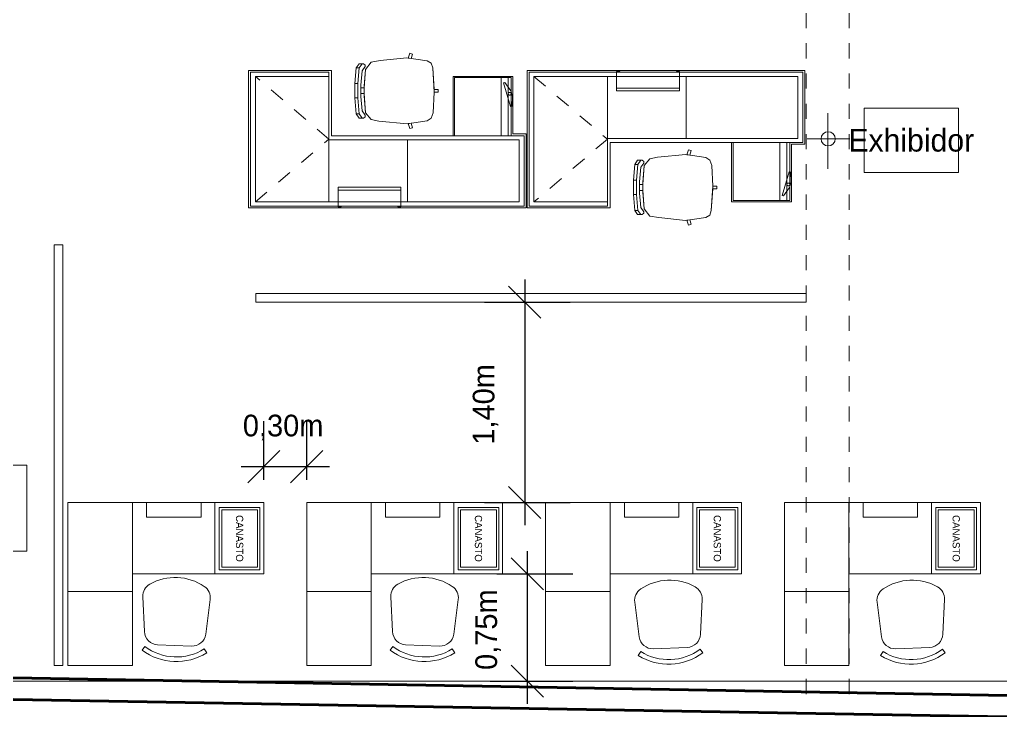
# Model space of a CAD drawing. Header units: metres. Extents: x -5.5 to 74.5, y -93.9 to -36.5.
# Drawn here: x 10.04 to 16.9, y -71.15 to -66.32 of the extents above; entities that cross this region are included whole.
import ezdxf

# ---------------------------------------------------------------- set-up
doc = ezdxf.new("R2010")
doc.units = ezdxf.units.M
doc.header["$LTSCALE"] = 0.508
doc.header["$PDMODE"] = 1
doc.header["$PDSIZE"] = -2
doc.linetypes.add('STYLE_01', pattern=[0.416641, 0.208282, -0.208359])
doc.linetypes.add('STYLE_19', pattern=[0.347214, 0.208359, -0.138855])
for name, color, linetype in [('EQUIP. NUEVO', 7, 'Continuous'), ('EQUIPAMIENTO', 7, 'Continuous'), ('Mover', 30, 'Continuous'), ('MUROS', 7, 'Continuous'), ('Nuevo-1', 160, 'Continuous'), ('VARIOS', 7, 'Continuous')]:
    doc.layers.add(name, color=color, linetype=linetype)
doc.styles.add('Arial', font='ARIAL.TTF')
doc.styles.add('Futura', font='')
doc.styles.add('Geneva', font='')
doc.styles.get('Futura').set_extended_font_data('Futura')
doc.styles.get('Geneva').set_extended_font_data('Geneva')
doc.dimstyles.new('Arch', dxfattribs={"dimtxt": 0.179036, "dimasz": 0.224482, "dimexe": 0.3175, "dimexo": 0.15875, "dimgap": 0.001587, "dimtad": 1, "dimzin": 3, "dimtxsty": 'Geneva', "dimblk": 'VW_SLASH', "dimcen": 0, "dimdle": 0.001587, "dimaunit": 1, "dimadec": 1, "dimazin": 0, "dimtfac": 0.8, "dimtix": 1, "dimtmove": 0, "dimatfit": 0, "dimldrblk": 'VW_FILLEDARROW-1', "dimfxl": 1, "dimfrac": 2, "dimtolj": 1, "dimtzin": 3, "dimarcsym": 0})

# ---------------------------------------------------------------- blocks, each defined once
blk = doc.blocks.new('Group-13')
at = {"color": 0, "linetype": 'Continuous', "lineweight": 5}
for p, q in [((-21.152013, -0.131382), (-21.152013, -0.521382)), ((-21.297013, -0.311382), (-20.997013, -0.311382))]:
    blk.add_line(p, q, dxfattribs=at)
at = {"color": 0, "linetype": 'Continuous', "lineweight": 5, "flags": 128}
blk.add_lwpolyline([(-21.199013, -0.311382, -0.41421356), (-21.149013, -0.261382, -0.41421356), (-21.099013, -0.311382, -0.41421356), (-21.149013, -0.361382, -0.41421356)], format="xyb", close=True, dxfattribs=at)
blk = doc.blocks.new('Group-160')
at = {"color": 0, "linetype": 'Continuous', "lineweight": 9}
blk.add_lwpolyline([(-20.8982, -0.0959), (-20.2382, -0.0959), (-20.2382, -0.5459), (-20.8982, -0.5459)], close=True, dxfattribs=at)
at = {"color": 0, "insert": (-20.5682, -0.2425), "char_height": 0.15775, "attachment_point": 2, "line_spacing_factor": 0.96736, "style": 'Futura'}
blk.add_mtext('Exhibidor', dxfattribs=at)
blk = doc.blocks.new('SILLA-A1')
at = {"color": 0, "linetype": 'Continuous', "lineweight": 20}
for p, q in [((0.194, 0.2356), (0.4374, 0.2144)), ((0.5412, 0.2082), (0.5676, 0.2263)), ((0.5252, 0.1187), (0.5252, -0.1187)), ((0.194, -0.2356), (0.4374, -0.2144)), ((0.5412, -0.2082), (0.5676, -0.2263))]:
    blk.add_line(p, q, dxfattribs=at)
for centre, radius, start, end in [((0.1857, 0.1399), 0.0961, 85.04318, 148.44314), ((0.4291, 0.1187), 0.096, 0, 85.04013), ((0.2369, 0), 0.3687, 325.62033, 34.37967), ((0.2369, 0), 0.4007, 325.61593, 34.38407), ((0.4131, 0), 0.3631, 148.41111, 211.58889), ((0.4291, -0.1187), 0.0961, 274.95682, 0), ((0.1857, -0.1399), 0.0961, 211.55673, 274.95404)]:
    blk.add_arc(centre, radius, start, end, dxfattribs=at)
blk = doc.blocks.new('Group-199')
at = {"color": 0, "xscale": -1, "rotation": 92.35639971857503}
blk.add_blockref('SILLA-A1', (-22.274089, -3.347202), dxfattribs=at)
blk = doc.blocks.new('Group-200')
at = {"color": 0, "rotation": 267.643600281425}
blk.add_blockref('SILLA-A1', (-23.962922, -3.328632), dxfattribs=at)
blk = doc.blocks.new('Group-201')
at = {"color": 0, "linetype": 'Continuous', "lineweight": 9}
for points in [[(0.0353, -0.0263), (0.4703, -0.0263), (0.4703, -0.3113), (0.0353, -0.3113)], [(0.0529, -0.0438), (0.4528, -0.0438), (0.4528, -0.2938), (0.0529, -0.2938)]]:
    blk.add_lwpolyline(points, close=True, dxfattribs=at)
at = {"color": 0, "insert": (0.0885, -0.1436), "char_height": 0.05056, "attachment_point": 1, "line_spacing_factor": 0.96736, "style": 'Futura'}
blk.add_mtext('CANASTO', dxfattribs=at)
blk = doc.blocks.new('Symbol #34')
at = {"color": 0, "linetype": 'Continuous', "lineweight": 9}
for p, q in [((0.5, -0.34126), (0, -0.34126)), ((0.5, -0.91876), (0, -0.91876)), ((0.62285, -0.91876), (0.62285, -1.37))]:
    blk.add_line(p, q, dxfattribs=at)
for points in [[(0.5, 0), (0.5, -0.91876), (1.14, -0.91876), (1.14, -1.37), (0, -1.37), (0, 0)], [(0, -0.43876), (0.10285, -0.43876), (0.10285, -0.81876), (0, -0.81876)]]:
    blk.add_lwpolyline(points, close=True, dxfattribs=at)
at = {"color": 0}
blk.add_blockref('Group-201', (0, 0), dxfattribs=at)
blk = doc.blocks.new('Group-202')
at = {"color": 0, "xscale": -1, "rotation": 92.35639971857503}
blk.add_blockref('SILLA-A1', (-20.579792, -3.347202), dxfattribs=at)
blk = doc.blocks.new('*D375')
at = {"color": 0, "linetype": 'Continuous', "lineweight": -2}
for p, q in [((13.57, -68.1412), (13.57, -68.3)), ((13.2888, -68.3), (13.8875, -68.3)), ((13.57, -68.3), (13.57, -69.7)), ((13.2888, -69.7), (13.8875, -69.7)), ((13.57, -69.7), (13.57, -69.8587))]:
    blk.add_line(p, q, dxfattribs=at)
at = {"color": 0, "linetype": 'Continuous', "lineweight": 20}
for p, q in [((13.6823, -68.4123), (13.4577, -68.1877)), ((13.4577, -69.5877), (13.6823, -69.8123))]:
    blk.add_line(p, q, dxfattribs=at)
at = {"layer": 'Defpoints', "color": 0, "lineweight": 0}
for p in [(13.13, -68.3), (13.57, -68.3), (13.13, -69.7)]:
    blk.add_point(p, dxfattribs=at)
at = {"color": 0, "insert": (13.2067, -69.2963), "char_height": 0.15159, "attachment_point": 1, "rotation": 90, "line_spacing_factor": 0.96736, "style": 'Geneva'}
blk.add_mtext('1,40m', dxfattribs=at)
blk = doc.blocks.new('VW_FILLEDARROW-1')
at = {"color": 0, "lineweight": -2}
blk.add_solid([(0, 0), (-0.9, -0.241), (-0.9, 0.241)], dxfattribs=at)
blk = doc.blocks.new('VW_SLASH')
at = {"color": 0, "linetype": 'ByBlock', "lineweight": 20}
blk.add_line((-0.5, -0.5), (0.5, 0.5), dxfattribs=at)
at = {"color": 0, "linetype": 'ByBlock', "lineweight": -2}
blk.add_line((0, 0), (-1, 0), dxfattribs=at)
blk = doc.blocks.new('*D376')
at = {"color": 0, "linetype": 'Continuous', "lineweight": -2}
for p, q in [((13.5881, -70.0412), (13.5881, -70.2)), ((13.3743, -70.2), (13.9056, -70.2)), ((13.5881, -70.2), (13.5881, -70.95)), ((13.3288, -70.95), (13.9056, -70.95)), ((13.5881, -70.95), (13.5881, -71.1087))]:
    blk.add_line(p, q, dxfattribs=at)
at = {"color": 0, "linetype": 'Continuous', "lineweight": 20}
for p, q in [((13.7004, -70.3123), (13.4759, -70.0877)), ((13.4759, -70.8377), (13.7004, -71.0623))]:
    blk.add_line(p, q, dxfattribs=at)
at = {"layer": 'Defpoints', "color": 0, "lineweight": 0}
for p in [(13.2156, -70.2), (13.5881, -70.2), (13.17, -70.95)]:
    blk.add_point(p, dxfattribs=at)
at = {"color": 0, "insert": (13.2249, -70.8713), "char_height": 0.15159, "attachment_point": 1, "rotation": 90, "line_spacing_factor": 0.96736, "style": 'Geneva'}
blk.add_mtext('0,75m', dxfattribs=at)
blk = doc.blocks.new('Group-211')
at = {"color": 0, "rotation": 267.643600281425}
blk.add_blockref('SILLA-A1', (-25.696888, -3.328632), dxfattribs=at)
blk = doc.blocks.new('*D400')
at = {"color": 0, "linetype": 'Continuous', "lineweight": -2}
for p, q in [((11.7456, -69.5412), (11.7456, -69.1325)), ((12.0456, -69.5412), (12.0456, -69.1325)), ((11.5868, -69.45), (11.7456, -69.45)), ((11.7456, -69.45), (12.0456, -69.45)), ((12.0456, -69.45), (12.2043, -69.45))]:
    blk.add_line(p, q, dxfattribs=at)
at = {"color": 0, "linetype": 'Continuous', "lineweight": 20}
for p, q in [((11.8578, -69.3377), (11.6333, -69.5623)), ((11.9333, -69.5623), (12.1578, -69.3377))]:
    blk.add_line(p, q, dxfattribs=at)
at = {"layer": 'Defpoints', "color": 0, "lineweight": 0}
for p in [(11.7456, -69.45), (11.7456, -69.7), (12.0456, -69.7)]:
    blk.add_point(p, dxfattribs=at)
at = {"color": 0, "insert": (11.5993, -69.0867), "char_height": 0.15159, "attachment_point": 1, "line_spacing_factor": 0.96736, "style": 'Geneva'}
blk.add_mtext('0,30m', dxfattribs=at)
blk = doc.blocks.new('Group-235')
at = {"color": 0, "linetype": 'Continuous', "lineweight": 9}
blk.add_lwpolyline([(0, 0), (1.2, 0), (1.2, -0.6), (0, -0.6)], close=True, dxfattribs=at)
at = {"color": 0, "linetype": 'STYLE_19', "lineweight": 5}
blk.add_lwpolyline([(0.2, -0.1), (1, -0.1), (1, -0.5), (0.2, -0.5)], close=True, dxfattribs=at)
at = {"color": 0, "insert": (0.0714, -0.4175), "char_height": 0.09962, "attachment_point": 1, "line_spacing_factor": 0.96736, "style": 'Geneva'}
blk.add_mtext('MF1', dxfattribs=at)
blk = doc.blocks.new('Group-236')
at = {"color": 0}
blk.add_blockref('Group-235', (0, 0), dxfattribs=at)
blk = doc.blocks.new('MF1')
at = {"color": 0}
blk.add_blockref('Group-236', (0, 0), dxfattribs=at)
blk = doc.blocks.new('Group-253')
at = {"color": 0, "linetype": 'Continuous', "lineweight": 5}
for p, q in [((-24.074013, 0.288618), (-24.085013, 0.253618)), ((-24.055013, 0.281618), (-24.074013, 0.288618)), ((-24.055013, 0.281618), (-24.065013, 0.250618)), ((-24.449013, 0.184618), (-24.429013, 0.213618)), ((-24.429013, 0.213618), (-24.407013, 0.213618)), ((-24.407013, 0.213618), (-24.427013, 0.184618)), ((-24.397013, 0.213618), (-24.407013, 0.213618)), ((-24.387013, 0.203618), (-24.397013, 0.213618)), ((-24.459013, 0.074618), (-24.449013, 0.184618)), ((-24.427013, 0.184618), (-24.449013, 0.184618)), ((-24.427013, 0.184618), (-24.437013, 0.074618)), ((-24.417013, 0.063618), (-24.407013, 0.163618)), ((-24.407013, 0.163618), (-24.387013, 0.194618)), ((-24.387013, 0.194618), (-24.387013, 0.203618)), ((-24.459013, -0.025382), (-24.459013, 0.074618)), ((-24.437013, 0.074618), (-24.459013, 0.074618)), ((-24.437013, 0.074618), (-24.437013, -0.025382)), ((-24.417013, -0.015382), (-24.417013, 0.063618)), ((-24.417013, 0.044618), (-24.393013, 0.044618)), ((-24.417013, 0.004618), (-24.393013, 0.004618)), ((-23.875013, 0.034618), (-23.904013, 0.034618)), ((-23.875013, 0.014618), (-23.903013, 0.014618)), ((-23.875013, 0.014618), (-23.875013, 0.034618)), ((-24.449013, -0.136382), (-24.459013, -0.025382)), ((-24.437013, -0.025382), (-24.459013, -0.025382)), ((-24.437013, -0.025382), (-24.427013, -0.135382)), ((-24.407013, -0.116382), (-24.417013, -0.015382)), ((-24.427013, -0.135382), (-24.449013, -0.136382)), ((-24.429013, -0.166382), (-24.449013, -0.136382)), ((-24.427013, -0.135382), (-24.407013, -0.166382)), ((-24.387013, -0.146382), (-24.407013, -0.116382)), ((-24.407013, -0.166382), (-24.429013, -0.166382)), ((-24.407013, -0.166382), (-24.397013, -0.166382)), ((-24.397013, -0.166382), (-24.387013, -0.156382)), ((-24.387013, -0.156382), (-24.387013, -0.146382)), ((-24.074013, -0.239382), (-24.085013, -0.204382)), ((-24.055013, -0.233382), (-24.065013, -0.201382)), ((-24.055013, -0.233382), (-24.074013, -0.239382))]:
    blk.add_line(p, q, dxfattribs=at)
blk.add_lwpolyline([(-24.384013, -0.129382), (-24.344013, -0.175382), (-24.290013, -0.187382), (-24.093013, -0.205382), (-23.952013, -0.185382), (-23.924013, -0.166382), (-23.910013, -0.129382), (-23.903013, 0.014618), (-23.904013, 0.034618), (-23.914013, 0.184618), (-23.924013, 0.217618), (-23.953013, 0.234618), (-24.094013, 0.254618), (-24.281013, 0.235618), (-24.345013, 0.224618), (-24.384013, 0.173618), (-24.393013, 0.057618), (-24.393013, -0.010382)], close=True, dxfattribs=at)
blk = doc.blocks.new('Group-254')
at = {"color": 0, "linetype": 'Continuous', "lineweight": 5}
for p, q in [((-24.576013, -0.786382), (-24.576013, -0.650382)), ((-24.576013, -0.650382), (-24.136013, -0.650382)), ((-24.136013, -0.670382), (-24.576013, -0.670382)), ((-24.136013, -0.650382), (-24.136013, -0.786382)), ((-24.576013, -0.786382), (-24.554013, -0.786382)), ((-24.554013, -0.786382), (-24.554013, -0.783382)), ((-24.158013, -0.786382), (-24.158013, -0.782382)), ((-24.136013, -0.786382), (-24.158013, -0.786382))]:
    blk.add_line(p, q, dxfattribs=at)
blk = doc.blocks.new('Group-255')
at = {"color": 0, "linetype": 'Continuous', "lineweight": 5}
for p, q in [((-25.201, 0.1666), (-24.622, 0.1666)), ((-25.201, -0.7934), (-25.201, 0.1666)), ((-25.201, -0.7934), (-25.201, 0.1666)), ((-25.201, 0.1666), (-24.622, 0.1666)), ((-24.641, 0.1546), (-25.187, 0.1546)), ((-25.187, -0.7814), (-25.187, 0.1546)), ((-24.641, 0.1256), (-24.641, 0.1546)), ((-24.622, 0.1666), (-24.622, -0.2424)), ((-24.622, 0.1666), (-24.622, -0.2904)), ((-24.641, 0.1256), (-25.154, 0.1256)), ((-25.154, -0.7524), (-25.154, 0.1256)), ((-24.641, 0.1256), (-24.641, -0.7524)), ((-23.772, -0.2894), (-23.772, 0.1256)), ((-23.772, 0.1256), (-23.354, 0.1256)), ((-23.354, 0.1256), (-23.772, 0.1256)), ((-23.772, 0.1256), (-23.772, -0.2894)), ((-23.761, 0.1166), (-23.761, -0.2894)), ((-23.761, 0.1166), (-23.365, 0.1166)), ((-23.435, 0.1166), (-23.435, -0.2894)), ((-23.409, 0.0826), (-23.419, 0.0806)), ((-23.419, 0.0806), (-23.369, -0.0844)), ((-23.409, 0.0826), (-23.368, 0.0236)), ((-23.387, -0.2894), (-23.387, 0.1166)), ((-23.365, 0.1166), (-23.365, -0.2894)), ((-23.354, 0.1256), (-23.354, -0.2774)), ((-23.354, -0.2774), (-23.354, 0.1256)), ((-23.356, -0.0134), (-23.368, 0.0236)), ((-23.358, -0.0824), (-23.356, -0.0134)), ((-23.369, -0.0844), (-23.358, -0.0824)), ((-23.31, -0.3184), (-24.641, -0.3184)), ((-23.275, -0.2894), (-24.622, -0.2904)), ((-24.091, -0.3184), (-24.091, -0.7524)), ((-24.089, -0.2894), (-23.772, -0.2894)), ((-23.354, -0.2774), (-23.261, -0.2774)), ((-23.31, -0.7524), (-23.31, -0.3184)), ((-23.275, -0.7814), (-23.275, -0.2894)), ((-23.261, -0.7934), (-23.261, -0.2774)), ((-25.154, -0.7524), (-23.31, -0.7524)), ((-25.154, -0.7524), (-24.641, -0.7524)), ((-24.641, -0.7934), (-25.201, -0.7934)), ((-24.641, -0.7934), (-25.201, -0.7934)), ((-24.641, -0.7814), (-25.187, -0.7814)), ((-23.275, -0.7814), (-24.696, -0.7814)), ((-23.261, -0.7934), (-24.696, -0.7934)), ((-23.261, -0.7934), (-24.696, -0.7934))]:
    blk.add_line(p, q, dxfattribs=at)
at = {"color": 0, "linetype": 'STYLE_01', "lineweight": 5}
for p, q in [((-24.641, -0.3134), (-25.154, 0.1256)), ((-25.154, -0.7524), (-24.641, -0.3134))]:
    blk.add_line(p, q, dxfattribs=at)
at = {"color": 0, "linetype": 'Continuous', "lineweight": 5}
for points in [[(-24.085, 0.2536), (-24.065, 0.2506), (-24.055, 0.2816), (-24.074, 0.2886)], [(-24.093, -0.2054), (-23.952, -0.1854), (-23.924, -0.1664), (-23.91, -0.1294), (-23.903, 0.0146), (-23.914, 0.1846), (-23.924, 0.2176), (-23.953, 0.2346), (-24.094, 0.2546), (-24.281, 0.2356), (-24.345, 0.2246), (-24.384, 0.1736), (-24.393, 0.0446), (-24.393, 0.0046), (-24.384, -0.1294), (-24.344, -0.1754), (-24.29, -0.1874)], [(-23.903, 0.0146), (-23.875, 0.0146), (-23.875, 0.0346), (-23.904, 0.0346)], [(-24.085, -0.2044), (-24.065, -0.2014), (-24.055, -0.2334), (-24.074, -0.2394)]]:
    blk.add_lwpolyline(points, close=True, dxfattribs=at)
blk.add_lwpolyline([(-24.417, 0.0046), (-24.393, 0.0046), (-24.393, 0.0446), (-24.417, 0.0446), (-24.417, 0.0636), (-24.407, 0.1636), (-24.387, 0.1946), (-24.387, 0.2036), (-24.397, 0.2136), (-24.429, 0.2136), (-24.449, 0.1846), (-24.459, 0.0746), (-24.459, -0.0254), (-24.449, -0.1364), (-24.429, -0.1664), (-24.397, -0.1664), (-24.387, -0.1564), (-24.387, -0.1464), (-24.407, -0.1164), (-24.417, -0.0154), (-24.417, 0.0446)], dxfattribs=at)
blk.add_open_spline([(-23.3808, 0.0123), (-23.3783, 0.0136), (-23.3727, 0.0136), (-23.3678, 0.0111), (-23.365, 0.0067), (-23.365, 0.0016), (-23.3678, -0.0028), (-23.3727, -0.0054), (-23.3783, -0.0054), (-23.3832, -0.0028), (-23.386, 0.0016), (-23.386, 0.0067), (-23.3832, 0.0111), (-23.3808, 0.0123)], degree=2, dxfattribs=at)
at = {"color": 0}
for name in ['Group-253', 'Group-254']:
    blk.add_blockref(name, (0, 0), dxfattribs=at)
blk = doc.blocks.new('Group-256')
at = {"color": 0, "linetype": 'Continuous', "lineweight": 5}
for p, q in [((-22.126013, -0.387382), (-22.137013, -0.422382)), ((-22.107013, -0.393382), (-22.126013, -0.387382)), ((-22.107013, -0.393382), (-22.117013, -0.425382)), ((-22.481013, -0.460382), (-22.501013, -0.490382)), ((-22.459013, -0.460382), (-22.481013, -0.460382)), ((-22.479013, -0.491382), (-22.459013, -0.460382)), ((-22.459013, -0.460382), (-22.449013, -0.460382)), ((-22.449013, -0.460382), (-22.439013, -0.470382)), ((-22.439013, -0.470382), (-22.439013, -0.480382)), ((-22.501013, -0.490382), (-22.511013, -0.601382)), ((-22.479013, -0.491382), (-22.501013, -0.490382)), ((-22.489013, -0.601382), (-22.479013, -0.491382)), ((-22.459013, -0.510382), (-22.469013, -0.611382)), ((-22.439013, -0.480382), (-22.459013, -0.510382)), ((-22.511013, -0.601382), (-22.511013, -0.701382)), ((-22.489013, -0.601382), (-22.511013, -0.601382)), ((-22.489013, -0.701382), (-22.489013, -0.601382)), ((-22.469013, -0.611382), (-22.469013, -0.690382)), ((-22.469013, -0.631382), (-22.445013, -0.631382)), ((-22.469013, -0.671382), (-22.445013, -0.671382)), ((-21.927013, -0.661382), (-21.956013, -0.661382)), ((-21.927013, -0.641382), (-21.955013, -0.641382)), ((-21.927013, -0.641382), (-21.927013, -0.661382)), ((-22.511013, -0.701382), (-22.501013, -0.811382)), ((-22.489013, -0.701382), (-22.511013, -0.701382)), ((-22.479013, -0.811382), (-22.489013, -0.701382)), ((-22.469013, -0.690382), (-22.459013, -0.790382)), ((-22.501013, -0.811382), (-22.481013, -0.840382)), ((-22.479013, -0.811382), (-22.501013, -0.811382)), ((-22.459013, -0.840382), (-22.479013, -0.811382)), ((-22.459013, -0.790382), (-22.439013, -0.821382)), ((-22.439013, -0.821382), (-22.439013, -0.830382)), ((-22.481013, -0.840382), (-22.459013, -0.840382)), ((-22.449013, -0.840382), (-22.459013, -0.840382)), ((-22.439013, -0.830382), (-22.449013, -0.840382)), ((-22.126013, -0.915382), (-22.137013, -0.880382)), ((-22.107013, -0.908382), (-22.117013, -0.877382)), ((-22.107013, -0.908382), (-22.126013, -0.915382))]:
    blk.add_line(p, q, dxfattribs=at)
blk.add_lwpolyline([(-22.436013, -0.497382), (-22.396013, -0.451382), (-22.342013, -0.439382), (-22.145013, -0.421382), (-22.004013, -0.441382), (-21.976013, -0.460382), (-21.962013, -0.497382), (-21.955013, -0.641382), (-21.956013, -0.661382), (-21.966013, -0.811382), (-21.976013, -0.844382), (-22.005013, -0.861382), (-22.146013, -0.881382), (-22.333013, -0.862382), (-22.397013, -0.851382), (-22.436013, -0.800382), (-22.445013, -0.684382), (-22.445013, -0.616382)], close=True, dxfattribs=at)
blk = doc.blocks.new('Group-257')
at = {"color": 0, "linetype": 'Continuous', "lineweight": 5}
for p, q in [((-22.628013, 0.159618), (-22.628013, 0.023618)), ((-22.628013, 0.159618), (-22.606013, 0.159618)), ((-22.606013, 0.159618), (-22.606013, 0.156618)), ((-22.188013, 0.159618), (-22.210013, 0.159618)), ((-22.210013, 0.159618), (-22.210013, 0.155618)), ((-22.188013, 0.023618), (-22.188013, 0.159618)), ((-22.188013, 0.043618), (-22.628013, 0.043618)), ((-22.628013, 0.023618), (-22.188013, 0.023618))]:
    blk.add_line(p, q, dxfattribs=at)
blk = doc.blocks.new('Group-258')
at = {"color": 0, "linetype": 'Continuous', "lineweight": 5}
for p, q in [((-23.253, 0.1666), (-23.253, -0.7934)), ((-22.693, 0.1666), (-23.253, 0.1666)), ((-22.693, 0.1666), (-23.253, 0.1666)), ((-23.253, 0.1666), (-23.253, -0.7934)), ((-22.693, 0.1546), (-23.239, 0.1546)), ((-23.239, 0.1546), (-23.239, -0.7814)), ((-21.313, 0.1666), (-22.748, 0.1666)), ((-21.313, 0.1666), (-22.748, 0.1666)), ((-21.327, 0.1546), (-22.748, 0.1546)), ((-21.327, 0.1546), (-21.327, -0.3374)), ((-21.313, 0.1666), (-21.313, -0.3494)), ((-23.206, 0.1256), (-21.362, 0.1256)), ((-23.206, 0.1256), (-23.206, -0.7524)), ((-23.206, 0.1256), (-22.693, 0.1256)), ((-22.693, -0.7524), (-22.693, 0.1256)), ((-22.143, -0.3084), (-22.143, 0.1256)), ((-21.362, 0.1256), (-21.362, -0.3084)), ((-21.362, -0.3084), (-22.693, -0.3084)), ((-21.327, -0.3374), (-22.674, -0.3364)), ((-22.674, -0.7934), (-22.674, -0.3364)), ((-22.141, -0.3374), (-21.824, -0.3374)), ((-21.824, -0.3374), (-21.824, -0.7524)), ((-21.824, -0.7524), (-21.824, -0.3374)), ((-21.813, -0.7434), (-21.813, -0.3374)), ((-21.487, -0.7434), (-21.487, -0.3374)), ((-21.439, -0.3374), (-21.439, -0.7434)), ((-21.417, -0.7434), (-21.417, -0.3374)), ((-22.674, -0.7934), (-22.674, -0.3844)), ((-21.406, -0.3494), (-21.313, -0.3494)), ((-21.406, -0.7524), (-21.406, -0.3494)), ((-21.406, -0.3494), (-21.406, -0.7524)), ((-21.471, -0.7074), (-21.421, -0.5424)), ((-21.421, -0.5424), (-21.41, -0.5444)), ((-21.41, -0.5444), (-21.408, -0.6134)), ((-21.408, -0.6134), (-21.42, -0.6504)), ((-21.461, -0.7094), (-21.42, -0.6504)), ((-22.693, -0.7524), (-23.206, -0.7524)), ((-22.693, -0.7524), (-22.693, -0.7814)), ((-21.824, -0.7524), (-21.406, -0.7524)), ((-21.406, -0.7524), (-21.824, -0.7524)), ((-21.813, -0.7434), (-21.417, -0.7434)), ((-21.461, -0.7094), (-21.471, -0.7074)), ((-23.253, -0.7934), (-22.674, -0.7934)), ((-23.253, -0.7934), (-22.674, -0.7934)), ((-22.693, -0.7814), (-23.239, -0.7814))]:
    blk.add_line(p, q, dxfattribs=at)
at = {"color": 0, "linetype": 'STYLE_01', "lineweight": 5}
for p, q in [((-23.206, 0.1256), (-22.693, -0.3134)), ((-22.693, -0.3134), (-23.206, -0.7524))]:
    blk.add_line(p, q, dxfattribs=at)
at = {"color": 0, "linetype": 'Continuous', "lineweight": 5}
for points in [[(-22.137, -0.4224), (-22.117, -0.4254), (-22.107, -0.3934), (-22.126, -0.3874)], [(-22.145, -0.4214), (-22.004, -0.4414), (-21.976, -0.4604), (-21.962, -0.4974), (-21.955, -0.6414), (-21.966, -0.8114), (-21.976, -0.8444), (-22.005, -0.8614), (-22.146, -0.8814), (-22.333, -0.8624), (-22.397, -0.8514), (-22.436, -0.8004), (-22.445, -0.6714), (-22.445, -0.6314), (-22.436, -0.4974), (-22.396, -0.4514), (-22.342, -0.4394)], [(-21.955, -0.6414), (-21.927, -0.6414), (-21.927, -0.6614), (-21.956, -0.6614)], [(-22.137, -0.8804), (-22.117, -0.8774), (-22.107, -0.9084), (-22.126, -0.9154)]]:
    blk.add_lwpolyline(points, close=True, dxfattribs=at)
blk.add_lwpolyline([(-22.469, -0.6314), (-22.445, -0.6314), (-22.445, -0.6714), (-22.469, -0.6714), (-22.469, -0.6904), (-22.459, -0.7904), (-22.439, -0.8214), (-22.439, -0.8304), (-22.449, -0.8404), (-22.481, -0.8404), (-22.501, -0.8114), (-22.511, -0.7014), (-22.511, -0.6014), (-22.501, -0.4904), (-22.481, -0.4604), (-22.449, -0.4604), (-22.439, -0.4704), (-22.439, -0.4804), (-22.459, -0.5104), (-22.469, -0.6114), (-22.469, -0.6714)], dxfattribs=at)
blk.add_open_spline([(-21.4328, -0.6217), (-21.4303, -0.6204), (-21.4247, -0.6204), (-21.4198, -0.6229), (-21.417, -0.6273), (-21.417, -0.6324), (-21.4198, -0.6368), (-21.4247, -0.6394), (-21.4303, -0.6394), (-21.4352, -0.6368), (-21.438, -0.6324), (-21.438, -0.6273), (-21.4352, -0.6229), (-21.4328, -0.6217)], degree=2, dxfattribs=at)
at = {"color": 0}
for name in ['Group-257', 'Group-256']:
    blk.add_blockref(name, (0, 0), dxfattribs=at)
blk = doc.blocks.new('Group-259')
at = {"color": 0}
for name in ['Group-255', 'Group-258']:
    blk.add_blockref(name, (0, 0), dxfattribs=at)

msp = doc.modelspace()

# ---------------------------------------------------------------- linework, layer by layer
at = {"layer": 'EQUIP. NUEVO', "linetype": 'STYLE_01', "lineweight": 9}
for p, q in [((15.8387, -71.04), (15.8387, -57.0497)), ((15.5387, -71.04), (15.5387, -63.72))]:
    msp.add_line(p, q, dxfattribs=at)
at = {"layer": 'MUROS', "linetype": 'Continuous', "lineweight": 50}
for p, q in [((6.6887, -70.87), (25.6009, -71.2)), ((6.5387, -71.0174), (23.4439, -71.3124))]:
    msp.add_line(p, q, dxfattribs=at)
at = {"layer": 'Nuevo-1', "linetype": 'Continuous', "lineweight": 9}
msp.add_line((19.405, -70.95), (9.84, -70.95), dxfattribs=at)
at = {"layer": 'Nuevo-1', "linetype": 'Continuous', "lineweight": 5}
for points in [[(10.28, -67.9), (10.34, -67.9), (10.34, -70.84), (10.28, -70.84)], [(11.69, -68.24), (15.5387, -68.24), (15.5387, -68.3), (11.69, -68.3)]]:
    msp.add_lwpolyline(points, close=True, dxfattribs=at)

# ---------------------------------------------------------------- block references
at = {"layer": 'EQUIPAMIENTO'}
msp.add_blockref('Group-13', (36.8407, -66.8466), dxfattribs=at)
at = {"layer": 'Mover'}
for name, p in [('Group-259', (36.8407, -66.8466)), ('MF1', (8.89, -69.44))]:
    msp.add_blockref(name, p, dxfattribs=at)
at = {"layer": 'Nuevo-1', "rotation": 270}
for p in [(11.7456, -69.7), (13.4156, -69.7), (15.0856, -69.7), (16.7556, -69.7)]:
    msp.add_blockref('Symbol #34', p, dxfattribs=at)
at = {"layer": 'Nuevo-1'}
for name in ['Group-211', 'Group-200', 'Group-199', 'Group-202']:
    msp.add_blockref(name, (36.8407, -66.8466), dxfattribs=at)
at = {"layer": 'VARIOS'}
msp.add_blockref('Group-160', (36.8407, -66.8466), dxfattribs=at)

# ---------------------------------------------------------------- dimensions: what is measured, and where the dimension line sits
at = {"layer": 'Nuevo-1', "linetype": 'Continuous', "lineweight": 9}
for base, p1, p2, picture, middle in [((13.57, -68.3), (13.13, -69.7), (13.13, -68.3), '*D375', (13.57, -69)), ((13.5881, -70.2), (13.17, -70.95), (13.2156, -70.2), '*D376', (13.5881, -70.575))]:
    dim = msp.add_linear_dim(base=base, p1=p1, p2=p2, angle=90, dimstyle='Arch', override={"dimtxt": 0.151587, "dimgap": 0.15875, "dimpost": '<>m', "dimtxsty": 'Arial', "dimtmove": 2}, dxfattribs=at)
    dim.commit()
    dim.dimension.update_dxf_attribs({"geometry": picture, "text_midpoint": middle})
dim = msp.add_linear_dim(base=(11.7456, -69.45), p1=(12.0456, -69.7), p2=(11.7456, -69.7), dimstyle='Arch', override={"dimtxt": 0.151587, "dimgap": 0.15875, "dimpost": '<>m', "dimtxsty": 'Arial', "dimtmove": 2}, dxfattribs=at)
dim.commit()
dim.dimension.update_dxf_attribs({"geometry": '*D400', "text_midpoint": (11.8956, -69.45)})

doc.saveas('drawing.dxf')
